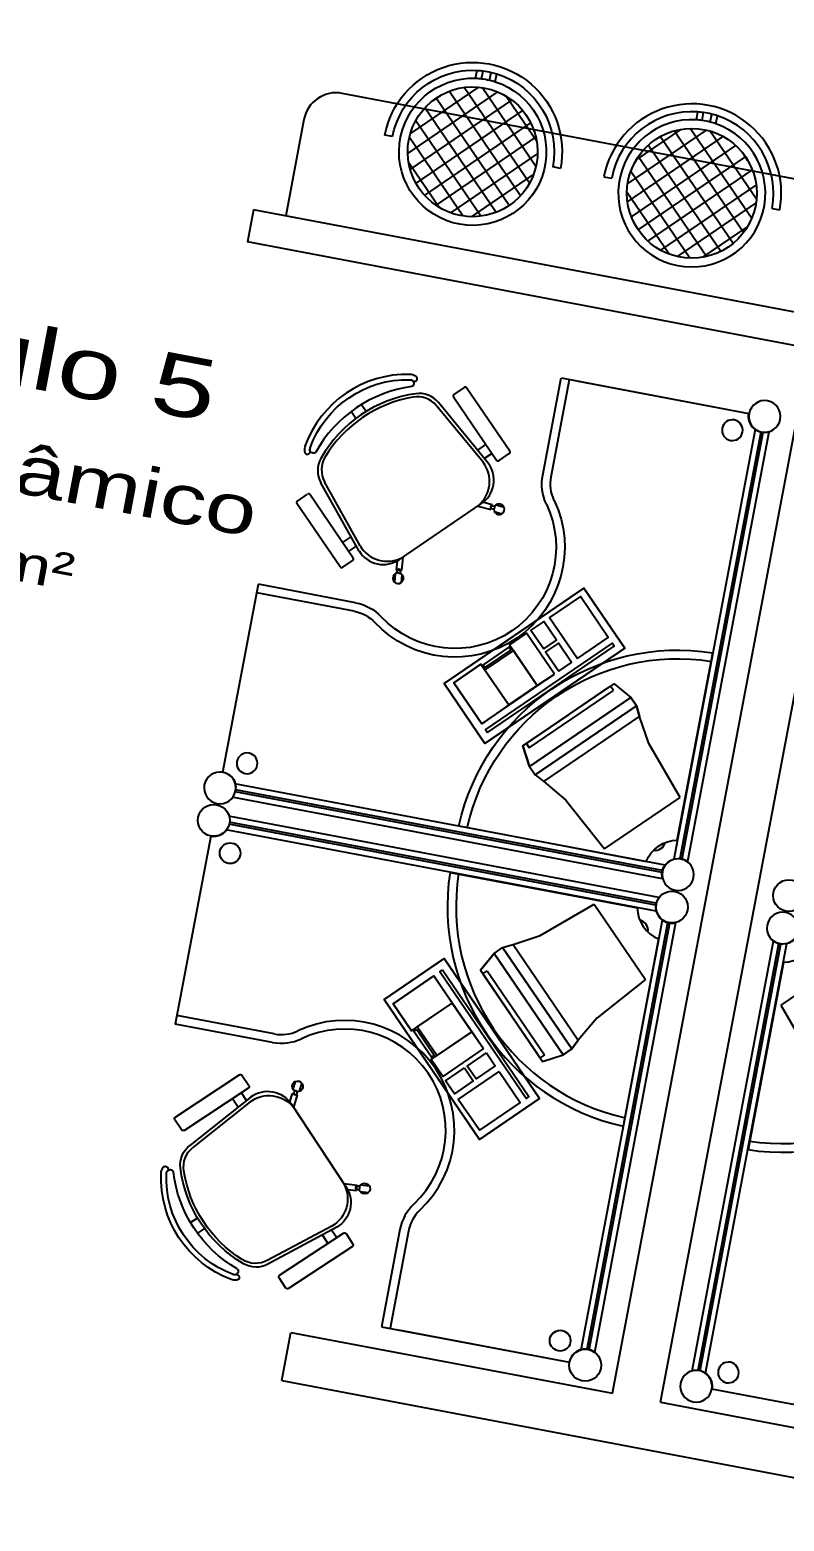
# Model space of a CAD drawing. Header units: inches. Extents: x -18604 to 2753, y -9056 to 3482.
# Drawn here: x -12101 to -11870.4, y -3205.9 to -2750.1 of the extents above; entities that cross this region are included whole.
import ezdxf
from ezdxf.enums import TextEntityAlignment as Align

# ---------------------------------------------------------------- set-up
doc = ezdxf.new("R2010")
doc.units = ezdxf.units.IN
for name, color, linetype in [('ESPECARQ', 2, 'Continuous'), ('MOVEIS', 2, 'Continuous'), ('Parede', 6, 'Continuous'), ('Parede Baixo', 4, 'Continuous'), ('TEXTO', 2, 'Continuous')]:
    doc.layers.add(name, color=color, linetype=linetype)
doc.styles.add('REGUA100', font='GOTHIC.TTF', dxfattribs={"width": 1.4})
doc.styles.add('REGUA60', font='GOTHIC.TTF', dxfattribs={"width": 1.4})

# ---------------------------------------------------------------- blocks, each defined once
blk = doc.blocks.new('INDUNI1')
at = {"color": 0, "style": 'REGUA100', "width": 1.4, "flags": 8}
for tag, p in [('NOME1', (0, 0)), ('NOME2', (0, -4.286))]:
    blk.add_attdef(tag, text='', height=2.5, dxfattribs=at).set_placement(p, align=Align.CENTER)
at = {"layer": 'ESPECARQ', "style": 'REGUA60', "width": 1.4}
blk.add_attdef('AREA', text='', height=1.5, dxfattribs=at).set_placement((0, -7.813), align=Align.CENTER)
at = {"layer": 'ESPECARQ', "style": 'REGUA60', "width": 1.4, "flags": 8}
for tag, p in [('PISO', (0, -10.313)), ('REVPAR', (0, -12.813)), ('PEDIR', (0, -15.313))]:
    blk.add_attdef(tag, text='', height=1.5, dxfattribs=at).set_placement(p, align=Align.CENTER)
blk = doc.blocks.new('*X9')
at = {"color": 0}
for p, q in [((6.9425, 8.5689), (7.1715, 8.7978)), ((6.9533, 8.5089), (7.2314, 8.7871)), ((6.9555, 8.6526), (7.0878, 8.7848)), ((6.9758, 8.4608), (7.2796, 8.7645)), ((7.3601, 8.4791), (7.0644, 8.7748)), ((7.3784, 8.5315), (7.1168, 8.7931)), ((7.3823, 8.5983), (7.1836, 8.797)), ((7.0072, 8.4214), (7.319, 8.7332)), ((7.3321, 8.4364), (7.0216, 8.7468)), ((7.3295, 8.7218), (7.3071, 8.7442)), ((7.2514, 8.3757), (6.9609, 8.6661)), ((7.2959, 8.4018), (6.9871, 8.7107)), ((7.0467, 8.3902), (7.3502, 8.6937)), ((7.1966, 8.3597), (6.945, 8.6114)), ((7.095, 8.3678), (7.3726, 8.6454)), ((7.1551, 8.3572), (7.3831, 8.5852)), ((7.1253, 8.3603), (6.9456, 8.5401)), ((7.2395, 8.3708), (7.3695, 8.5009))]:
    blk.add_line(p, q, dxfattribs=at)

msp = doc.modelspace()

# ---------------------------------------------------------------- linework, layer by layer
at = {"layer": 'MOVEIS'}
for p, q in [((-11964.75, -2764.89, 63.44), (-11964.25, -2762.48, 63.44)), ((-11962.95, -2765.04, 63.44), (-11962.45, -2762.64, 63.44)), ((-11960.47, -2765.48, 63.44), (-11959.97, -2763.09, 63.44)), ((-11958.73, -2765.97, 63.44), (-11958.23, -2763.57, 63.44)), ((-11853.24, -2798.32, 63.44), (-12005.53, -2769.51, 63.44)), ((-11897.28, -2777.59, 63.44), (-11896.87, -2775.18, 63.44)), ((-11895.49, -2777.77, 63.44), (-11895.07, -2775.37, 63.44)), ((-11893.02, -2778.27, 63.44), (-11892.6, -2775.86, 63.44)), ((-12017.22, -2777.47, 63.44), (-12022.8, -2806.95, 63.44)), ((-11891.28, -2778.79, 63.44), (-11890.86, -2776.36, 63.44)), ((-11990.15, -2782.74, 63.44), (-11992.51, -2782.29, 63.44)), ((-11938.79, -2792.46, 63.44), (-11941.15, -2792.01, 63.44)), ((-11925.52, -2794.97, 63.44), (-11923.16, -2795.41, 63.44)), ((-11874.16, -2804.68, 63.44), (-11871.8, -2805.13, 63.44)), ((-11944.25, -2886.19, 63.44), (-11938.63, -2856.49, 63.44)), ((-11941.66, -2886.68, 63.44), (-11936.04, -2856.98, 63.44)), ((-11938.63, -2856.49, 63.44), (-11881.22, -2867.35, 63.44)), ((-11933.44, -2857.47, 63.44), (-11881.22, -2867.35, 63.44)), ((-11971.55, -2862.26, 63.64), (-11958.36, -2881.61, 63.64)), ((-11968.26, -2859.36, 63.64), (-11971.41, -2861.5, 63.64)), ((-11954.31, -2878.84, 63.64), (-11967.5, -2859.5, 63.64)), ((-12001.4, -2868.89, 63.64), (-12002.84, -2866.78, 63.64)), ((-11998.25, -2866.75, 63.64), (-11999.69, -2864.63, 63.64)), ((-11962.49, -2882.23, 63.64), (-11976.75, -2864.98, 63.64)), ((-11960.93, -2882.49, 63.64), (-11976.11, -2864.01, 63.64)), ((-11879.3, -2872.22, 63.44), (-11904.14, -3003.54, 63.44)), ((-11877.62, -2873.01, 63.44), (-11902.29, -3003.41, 63.44)), ((-11877, -2873.13, 63.44), (-11901.67, -3003.53, 63.44)), ((-11875.15, -2873.01, 63.44), (-11899.99, -3004.32, 63.44)), ((-11964.09, -2878.52, 63.64), (-11961.61, -2876.83, 63.64)), ((-11962.13, -2881.14, 63.64), (-11959.77, -2879.53, 63.64)), ((-11957.6, -2881.75, 63.64), (-11954.45, -2879.6, 63.64)), ((-12000.38, -2909.38, 63.64), (-12012.03, -2888.5, 63.64)), ((-12000.05, -2907.84, 63.64), (-12010.9, -2888.26, 63.64)), ((-12019.24, -2894.11, 63.64), (-12016.09, -2891.97, 63.64)), ((-12015.33, -2892.11, 63.64), (-12002.14, -2911.46, 63.64)), ((-12006.19, -2914.22, 63.64), (-12019.38, -2894.87, 63.64)), ((-11988.06, -2912, 63.64), (-11963, -2894.91, 63.64)), ((-11964.05, -2895.63, 63.64), (-11960.14, -2896.74, 63.64)), ((-11962.29, -2894.43, 63.64), (-11959.69, -2895.17, 63.64)), ((-11960.09, -2896.54, 63.64), (-11960.14, -2896.74, 63.64)), ((-11959.69, -2895.17, 63.64), (-11959.75, -2895.37, 63.64)), ((-11959.05, -2897.28, 63.64), (-11956.61, -2897.98, 63.64)), ((-11958.49, -2895.31, 63.64), (-11956.04, -2896, 63.64)), ((-12002.92, -2905, 63.64), (-12005.39, -2906.68, 63.64)), ((-12001.2, -2907.78, 63.64), (-12003.55, -2909.38, 63.64)), ((-12002.28, -2912.21, 63.64), (-12005.43, -2914.36, 63.64)), ((-11988.77, -2912.48, 63.64), (-11989.03, -2915.17, 63.64)), ((-11987.01, -2911.28, 63.64), (-11987.4, -2915.32, 63.64)), ((-11989.34, -2916.34, 63.64), (-11989.58, -2918.87, 63.64)), ((-11989.03, -2915.17, 63.64), (-11988.82, -2915.19, 63.64)), ((-11987.61, -2915.3, 63.64), (-11987.4, -2915.32, 63.64)), ((-11987.29, -2916.54, 63.64), (-11987.54, -2919.07, 63.64)), ((-12042, -2976.97, 63.44), (-12031.14, -2919.56, 63.44)), ((-12001.43, -2925.18, 63.44), (-12031.14, -2919.56, 63.44)), ((-11974.4, -2949.87, 63.44), (-11931.66, -2920.73, 63.44)), ((-11974.4, -2949.87, 65.55), (-11931.66, -2920.73, 65.55)), ((-11931.66, -2920.73, 65.55), (-11931.66, -2920.73, 63.44)), ((-11931.66, -2920.73, 65.55), (-11919.18, -2939.05, 65.55)), ((-12001.92, -2927.77, 63.44), (-12031.63, -2922.15, 63.44)), ((-11932.74, -2923.27, 65.55), (-11942.2, -2929.72, 65.55)), ((-11924.2, -2935.79, 65.55), (-11932.74, -2923.27, 65.55)), ((-11942.2, -2929.72, 65.55), (-11933.66, -2942.24, 65.55)), ((-11949.18, -2934.48, 65.55), (-11954.41, -2938.05, 65.55)), ((-11940.64, -2947, 65.55), (-11949.18, -2934.48, 65.55)), ((-11943.94, -2930.91, 65.55), (-11947.87, -2933.59, 65.55)), ((-11947.87, -2933.59, 65.55), (-11943.95, -2939.33, 65.55)), ((-11940.03, -2936.66, 65.55), (-11943.94, -2930.91, 65.55)), ((-11954.55, -2938.78, 65.55), (-11962.4, -2944.13, 65.55)), ((-11953.22, -2939.79, 65.55), (-11961.94, -2945.74, 65.55)), ((-11919.18, -2939.05, 65.55), (-11961.91, -2968.19, 65.55)), ((-11961.8, -2945, 65.55), (-11953.96, -2939.65, 65.55)), ((-11923, -2937.55, 65.55), (-11961.7, -2963.94, 65.55)), ((-11961.11, -2964.81, 65.55), (-11922.41, -2938.42, 65.55)), ((-11953.96, -2939.65, 65.55), (-11954.55, -2938.78, 65.55)), ((-11954.41, -2938.05, 65.55), (-11953.22, -2939.79, 65.55)), ((-11943.95, -2939.33, 65.55), (-11940.03, -2936.66, 65.55)), ((-11939.43, -2937.53, 65.55), (-11943.36, -2940.21, 65.55)), ((-11935.41, -2943.43, 65.55), (-11939.43, -2937.53, 65.55)), ((-11933.66, -2942.24, 65.55), (-11924.2, -2935.79, 65.55)), ((-11922.41, -2938.42, 65.55), (-11923, -2937.55, 65.55)), ((-11963.13, -2943.99, 65.55), (-11971.44, -2949.66, 65.55)), ((-11961.94, -2945.74, 65.55), (-11963.13, -2943.99, 65.55)), ((-11962.4, -2944.13, 65.55), (-11961.8, -2945, 65.55)), ((-11943.36, -2940.21, 65.55), (-11939.33, -2946.11, 65.55)), ((-11939.33, -2946.11, 65.55), (-11935.41, -2943.43, 65.55)), ((-11903.1, -2997.73, 63.44), (-11892.27, -2940.49, 63.44)), ((-11962.9, -2962.18, 65.55), (-11940.64, -2947, 65.55)), ((-11974.4, -2949.87, 65.55), (-11974.4, -2949.87, 63.44)), ((-11961.91, -2968.19, 65.55), (-11974.4, -2949.87, 65.55)), ((-11971.44, -2949.66, 65.55), (-11962.9, -2962.18, 65.55)), ((-11949.24, -2968.2, 65.55), (-11923.54, -2950.68, 65.55)), ((-11948.35, -2969.51, 65.55), (-11922.65, -2951.99, 65.55)), ((-11939.24, -2961.38, 70.83), (-11924.63, -2951.42, 70.83)), ((-11936.39, -2959.44, 65.55), (-11922.44, -2949.93, 65.55)), ((-11922.65, -2951.99, 65.55), (-11923.54, -2950.68, 65.55)), ((-11922.44, -2949.93, 65.55), (-11917.34, -2954.12, 65.55)), ((-11948.31, -2975.23, 65.55), (-11917.34, -2954.12, 65.55)), ((-11917.34, -2954.12, 65.55), (-11948.31, -2975.23, 65.55)), ((-11946.52, -2977.84, 64.49), (-11915.56, -2956.73, 64.49)), ((-11946.52, -2977.84, 65.55), (-11915.56, -2956.73, 65.55)), ((-11915.56, -2956.73, 64.49), (-11917.34, -2954.12, 65.55)), ((-11917.34, -2954.12, 65.55), (-11915.56, -2956.73, 65.55)), ((-11915.56, -2956.73, 64.49), (-11914.65, -2959.95, 64.49)), ((-11914.65, -2959.95, 64.49), (-11915.56, -2956.73, 64.49)), ((-11936.39, -2959.44, 65.55), (-11950.35, -2968.95, 65.55)), ((-11911.85, -2968.26, 62.38), (-11914.65, -2959.95, 64.49)), ((-11961.7, -2963.94, 65.55), (-11961.11, -2964.81, 65.55)), ((-11933.7, -2965.27, 65.55), (-11948.31, -2975.23, 65.55)), ((-11950.35, -2968.95, 65.55), (-11948.31, -2975.23, 65.55)), ((-11949.24, -2968.2, 65.55), (-11949.24, -2968.2, 65.55)), ((-11949.24, -2968.2, 65.55), (-11949.24, -2968.2, 65.55)), ((-11949.24, -2968.2, 65.55), (-11948.35, -2969.51, 65.55)), ((-11902.28, -2984.73, 62.38), (-11911.85, -2968.26, 62.38)), ((-11948.31, -2975.23, 65.55), (-11946.52, -2977.84, 64.49)), ((-11948.31, -2975.23, 65.55), (-11946.52, -2977.84, 65.55)), ((-11906.85, -3005.38, 63.44), (-12037.84, -2980.6, 63.44)), ((-11946.52, -2977.84, 64.49), (-11943.87, -2979.87, 64.49)), ((-11946.52, -2977.84, 64.49), (-11943.87, -2979.87, 64.49)), ((-11943.87, -2979.87, 64.49), (-11937.15, -2985.51, 62.38)), ((-11907.64, -3009.53, 63.44), (-12038.63, -2984.75, 63.44)), ((-11907.76, -3007.68, 63.44), (-12038.29, -2982.99, 63.44)), ((-11907.65, -3007.06, 63.44), (-12038.18, -2982.36, 63.44)), ((-11937.15, -2985.51, 62.38), (-11925.31, -3000.43, 62.38)), ((-11925.31, -3000.43, 62.38), (-11902.28, -2984.73, 62.38)), ((-11909.64, -3017.61, 63.44), (-12040.17, -2992.91, 63.44)), ((-11909.52, -3016.99, 63.44), (-12040.05, -2992.29, 63.44)), ((-11908.73, -3015.31, 63.44), (-12039.72, -2990.53, 63.44)), ((-11969.87, -2993.41, 63.44), (-11912.64, -3004.23, 63.44)), ((-12045.7, -2996.54, 63.44), (-12056.57, -3053.95, 63.44)), ((-11909.52, -3019.46, 63.44), (-12040.5, -2994.68, 63.44)), ((-11972.56, -3007.59, 63.44), (-11915.32, -3018.42, 63.44)), ((-11944.98, -3026.9, 62.38), (-11928.51, -3017.33, 62.38)), ((-11928.51, -3017.33, 62.38), (-11912.81, -3040.35, 62.38)), ((-11932.51, -3153.48, 63.44), (-11907.67, -3022.17, 63.44)), ((-11930.66, -3153.36, 63.44), (-11905.99, -3022.96, 63.44)), ((-11930.04, -3153.48, 63.44), (-11905.37, -3023.08, 63.44)), ((-11928.36, -3154.27, 63.44), (-11903.52, -3022.96, 63.44)), ((-11959.12, -3032.39, 65.55), (-11956.5, -3030.6, 64.49)), ((-11959.12, -3032.39, 65.55), (-11956.5, -3030.6, 65.55)), ((-11956.5, -3030.6, 64.49), (-11953.29, -3029.69, 64.49)), ((-11956.5, -3030.6, 64.49), (-11953.29, -3029.69, 64.49)), ((-11956.5, -3030.6, 64.49), (-11935.39, -3061.57, 64.49)), ((-11956.5, -3030.6, 65.55), (-11935.39, -3061.57, 65.55)), ((-11953.29, -3029.69, 64.49), (-11944.98, -3026.9, 62.38)), ((-11908.82, -3027.96, 63.44), (-11919.64, -3085.19, 63.44)), ((-11898.6, -3159.9, 63.44), (-11873.75, -3028.59, 63.44)), ((-11896.75, -3159.78, 63.44), (-11872.08, -3029.38, 63.44)), ((-11896.13, -3159.89, 63.44), (-11871.45, -3029.5, 63.44)), ((-11894.45, -3160.69, 63.44), (-11869.6, -3029.37, 63.44)), ((-11974.36, -3033.97, 65.55), (-11992.67, -3046.46, 65.55)), ((-11945.22, -3076.71, 65.55), (-11974.36, -3033.97, 65.55)), ((-11963.31, -3037.48, 65.55), (-11959.12, -3032.39, 65.55)), ((-11959.12, -3032.39, 65.55), (-11938.01, -3063.35, 65.55)), ((-11938.01, -3063.35, 65.55), (-11959.12, -3032.39, 65.55)), ((-11949.16, -3047, 65.55), (-11959.12, -3032.39, 65.55)), ((-11870.65, -3035.18, 63.44), (-11881.48, -3092.41, 63.44)), ((-11848.44, -3032.48, 62.38), (-11871.46, -3048.17, 62.38)), ((-11990, -3047.74, 65.55), (-11977.48, -3039.2, 65.55)), ((-11977.48, -3039.2, 65.55), (-11962.3, -3061.47, 65.55)), ((-11975.72, -3038, 65.55), (-11974.84, -3037.41, 65.55)), ((-11949.33, -3076.71, 65.55), (-11975.72, -3038, 65.55)), ((-11974.84, -3037.41, 65.55), (-11948.46, -3076.11, 65.55)), ((-11953.8, -3051.44, 65.55), (-11963.31, -3037.48, 65.55)), ((-11962.56, -3038.58, 65.55), (-11961.25, -3037.69, 65.55)), ((-11962.56, -3038.58, 65.55), (-11962.56, -3038.58, 65.55)), ((-11962.56, -3038.58, 65.55), (-11962.56, -3038.58, 65.55)), ((-11962.56, -3038.58, 65.55), (-11945.04, -3064.29, 65.55)), ((-11961.25, -3037.69, 65.55), (-11943.73, -3063.4, 65.55)), ((-11912.81, -3040.35, 62.38), (-11927.73, -3052.19, 62.38)), ((-11992.67, -3046.46, 65.55), (-11992.67, -3046.46, 63.44)), ((-11992.67, -3046.46, 63.44), (-11963.54, -3089.2, 63.44)), ((-11992.67, -3046.46, 65.55), (-11963.54, -3089.2, 65.55)), ((-11984.33, -3056.05, 65.55), (-11990, -3047.74, 65.55)), ((-11955.74, -3048.59, 70.83), (-11945.78, -3063.2, 70.83)), ((-11871.46, -3048.17, 62.38), (-11861.89, -3064.65, 62.38)), ((-12026.37, -3056.98, 63.44), (-12056.07, -3051.36, 63.44)), ((-11953.8, -3051.44, 65.55), (-11944.28, -3065.39, 65.55)), ((-11927.73, -3052.19, 62.38), (-11933.37, -3058.91, 64.49)), ((-12026.86, -3059.57, 63.44), (-12056.57, -3053.95, 63.44)), ((-11982.59, -3054.86, 65.55), (-11984.33, -3056.05, 65.55)), ((-11983.6, -3056.19, 65.55), (-11982.73, -3055.59, 65.55)), ((-11978.25, -3064.04, 65.55), (-11983.6, -3056.19, 65.55)), ((-11982.73, -3055.59, 65.55), (-11977.38, -3063.44, 65.55)), ((-11976.64, -3063.58, 65.55), (-11982.59, -3054.86, 65.55)), ((-11962.3, -3061.47, 65.55), (-11974.82, -3070, 65.55)), ((-11967.31, -3066.8, 65.55), (-11961.41, -3062.77, 65.55)), ((-11961.41, -3062.77, 65.55), (-11958.73, -3066.7, 65.55)), ((-11935.39, -3061.57, 64.49), (-11938.01, -3063.35, 65.55)), ((-11938.01, -3063.35, 65.55), (-11935.39, -3061.57, 65.55)), ((-11935.39, -3061.57, 64.49), (-11933.37, -3058.91, 64.49)), ((-11933.37, -3058.91, 64.49), (-11935.39, -3061.57, 64.49)), ((-11978.39, -3064.77, 65.55), (-11976.64, -3063.58, 65.55)), ((-11974.82, -3070, 65.55), (-11978.39, -3064.77, 65.55)), ((-11977.38, -3063.44, 65.55), (-11978.25, -3064.04, 65.55)), ((-11973.93, -3071.31, 65.55), (-11968.18, -3067.39, 65.55)), ((-11968.18, -3067.39, 65.55), (-11965.5, -3071.32, 65.55)), ((-11964.63, -3070.72, 65.55), (-11967.31, -3066.8, 65.55)), ((-11958.73, -3066.7, 65.55), (-11964.63, -3070.72, 65.55)), ((-11943.73, -3063.4, 65.55), (-11945.04, -3064.29, 65.55)), ((-11944.28, -3065.39, 65.55), (-11938.01, -3063.35, 65.55)), ((-12036.95, -3069.5, 63.64), (-12056.5, -3082.37, 63.64)), ((-12034.1, -3072.84, 63.64), (-12036.19, -3069.65, 63.64)), ((-12020.55, -3073.94, 63.64), (-12019.82, -3071.51, 63.64)), ((-12018.59, -3074.54, 63.64), (-12017.85, -3072.1, 63.64)), ((-11971.25, -3075.24, 65.55), (-11973.93, -3071.31, 65.55)), ((-11965.5, -3071.32, 65.55), (-11971.25, -3075.24, 65.55)), ((-11970.06, -3076.98, 65.55), (-11957.54, -3068.44, 65.55)), ((-11957.54, -3068.44, 65.55), (-11951.09, -3077.91, 65.55)), ((-12053.81, -3086.46, 63.64), (-12034.25, -3073.59, 63.64)), ((-12033.41, -3076.18, 63.64), (-12052.13, -3091.05, 63.64)), ((-12034.78, -3077.35, 63.64), (-12036.35, -3074.97, 63.64)), ((-12021.5, -3077.73, 63.64), (-12020.71, -3075.15, 63.64)), ((-12020.71, -3075.15, 63.64), (-12020.52, -3075.21, 63.64)), ((-12020.33, -3079.51, 63.64), (-12019.15, -3075.62, 63.64)), ((-12019.35, -3075.56, 63.64), (-12019.15, -3075.62, 63.64)), ((-11948.46, -3076.11, 65.55), (-11949.33, -3076.71, 65.55)), ((-12033.7, -3077.73, 63.64), (-12051.18, -3091.71, 63.64)), ((-12037.43, -3079.27, 63.64), (-12039.08, -3076.77, 63.64)), ((-12021.02, -3078.44, 63.64), (-12004.35, -3103.78, 63.64)), ((-11963.61, -3086.44, 65.55), (-11970.06, -3076.98, 65.55)), ((-11951.09, -3077.91, 65.55), (-11963.61, -3086.44, 65.55)), ((-11963.54, -3089.2, 65.55), (-11945.22, -3076.71, 65.55)), ((-12056.66, -3083.13, 63.64), (-12054.56, -3086.31, 63.64)), ((-11963.54, -3089.2, 65.55), (-11963.54, -3089.2, 63.44)), ((-12005.04, -3102.72, 63.64), (-12001.01, -3103.18, 63.64)), ((-12001.03, -3103.39, 63.64), (-12001.01, -3103.18, 63.64)), ((-11999.79, -3103.09, 63.64), (-11997.27, -3103.38, 63.64)), ((-12003.88, -3104.5, 63.64), (-12001.2, -3104.8, 63.64)), ((-12001.2, -3104.8, 63.64), (-12001.17, -3104.6, 63.64)), ((-12000.03, -3105.13, 63.64), (-11997.5, -3105.42, 63.64)), ((-12049.76, -3113.24, 63.64), (-12051.9, -3114.64, 63.64)), ((-12047.67, -3116.42, 63.64), (-12049.8, -3117.83, 63.64)), ((-12008.7, -3115.71, 63.64), (-12028.45, -3126.23, 63.64)), ((-12007.16, -3116.06, 63.64), (-12028.23, -3127.37, 63.64)), ((-12008.78, -3116.85, 63.64), (-12007.22, -3119.23, 63.64)), ((-11987.87, -3116.75, 63.44), (-11993.49, -3146.46, 63.44)), ((-11985.28, -3117.24, 63.44), (-11990.9, -3146.95, 63.44)), ((-12024.68, -3130.73, 63.64), (-12005.12, -3117.85, 63.64)), ((-12002.43, -3121.95, 63.64), (-12021.98, -3134.82, 63.64)), ((-12011.59, -3118.53, 63.64), (-12009.94, -3121.03, 63.64)), ((-12004.37, -3118.01, 63.64), (-12002.27, -3121.19, 63.64)), ((-12022.74, -3134.66, 63.64), (-12024.83, -3131.48, 63.64)), ((-11993.49, -3146.46, 63.44), (-11936.08, -3157.32, 63.44)), ((-11988.31, -3147.44, 63.44), (-11936.08, -3157.32, 63.44)), ((-11840.3, -3175.44, 63.44), (-11892.52, -3165.56, 63.44)), ((-11835.12, -3176.42, 63.44), (-11892.52, -3165.56, 63.44))]:
    msp.add_line(p, q, dxfattribs=at)
at = {"layer": 'MOVEIS', "extrusion": (-0.563328, 0.826234, 0)}
for p, q in [((-11915.56, -2956.73, 65.55), (-11915.56, -2956.73, 64.49)), ((-11946.52, -2977.84, 65.55), (-11946.52, -2977.84, 64.49))]:
    msp.add_line(p, q, dxfattribs=at)
at = {"layer": 'MOVEIS', "extrusion": (-0.826234, -0.563328, 0)}
for p, q in [((-11956.5, -3030.6, 65.55), (-11956.5, -3030.6, 64.49)), ((-11935.39, -3061.57, 65.55), (-11935.39, -3061.57, 64.49))]:
    msp.add_line(p, q, dxfattribs=at)
at = {"layer": 'MOVEIS', "elevation": 63.64}
msp.add_lwpolyline([(-11984.24, -2859.15, 0.237888), (-12013.59, -2879.16, -0.605717), (-12015.42, -2878.55, -0.122717), (-12015.36, -2877.89, -0.323529), (-11984.77, -2857.04, -0.122717), (-11984.14, -2857.22, -0.605717)], format="xyb", close=True, dxfattribs=at)
msp.add_lwpolyline([(-12015.36, -2877.89, -0.323529), (-11984.77, -2857.04, -0.122717), (-11984.14, -2857.22, -0.605717), (-11984.24, -2859.15, 0.237888), (-12013.59, -2879.16, -0.605717), (-12015.42, -2878.55)], format="xyb", dxfattribs=at)
at = {"layer": 'MOVEIS'}
for centre, radius in [((-11898.66, -2800.05, 63.44), 19.84), ((-11959.49, -2896.08, 63.64), 0.545), ((-11988.26, -2915.69, 63.64), 0.545), ((-12044.79, -2991.72, 63.44), 4.86), ((-12039.8, -3001.74, 63.44), 3.17), ((-11868.98, -3014.7, 63.44), 4.86), ((-11904.77, -3018.21, 63.44), 4.86), ((-11938.92, -3150.72, 63.44), 3.17), ((-11931.26, -3158.23, 63.44), 4.86)]:
    msp.add_circle(centre, radius, dxfattribs=at)
for centre, radius, start, end in [((-12007.39, -2779.33, 63.44), 10, 79.2862, 169.2862), ((-11898.66, -2800.05, 63.44), 27.34, 349.2862, 169.2862), ((-11898.66, -2800.05, 63.44), 24.94, 85.8805, 169.2862), ((-11898.66, -2800.05, 63.44), 24.94, 81.7361, 85.8805), ((-11898.66, -2800.05, 63.44), 24.94, 75.9486, 81.7361), ((-11898.66, -2800.05, 63.44), 24.94, 71.7859, 75.9486), ((-11898.66, -2800.05, 63.44), 22.5, 86.4885, 70.8568), ((-11898.66, -2800.05, 63.44), 22.5, 81.893, 86.4885), ((-11898.66, -2800.05, 63.44), 22.5, 75.4774, 81.893), ((-11898.66, -2800.05, 63.44), 22.5, 70.8568, 75.4774), ((-11898.66, -2800.05, 63.44), 24.94, 349.2862, 71.7859), ((-11985.64, -2888.63, 63.64), 33.24, 88.41, 160.1625), ((-11984.83, -2858.4, 63.64), 2.99, 59.4317, 87.7434), ((-11983.46, -2856.66, 63.64), 0.852, 244.0971, 79.6118), ((-11977.63, -2900.37, 63.64), 39.44, 97.891, 150.6815), ((-11977.09, -2901.17, 63.64), 39.44, 100.0223, 148.5502), ((-11982.62, -2869.84, 63.64), 7.62, 39.5861, 100.0223), ((-11982, -2868.85, 63.64), 7.62, 39.4075, 97.891), ((-11971.1, -2861.95, 63.64), 0.545, 124.2862, 214.2862), ((-11967.95, -2859.81, 63.64), 0.545, 34.2862, 124.2862), ((-12014.07, -2878.33, 63.64), 2.99, 160.8291, 189.1408), ((-12016.2, -2878.97, 63.64), 0.852, 168.9607, 4.4754), ((-12014.07, -2878.33, 63.64), 1.36, 161.1561, 189.1408), ((-12004.23, -2884.57, 63.64), 7.62, 148.5502, 208.9864), ((-11954.76, -2879.15, 63.64), 0.545, 304.2862, 34.2862), ((-12005.38, -2884.79, 63.64), 7.62, 150.6815, 209.165), ((-11970.15, -2888.12, 63.64), 9.66, 309.8787, 37.5385), ((-11967.9, -2887.71, 63.64), 8.71, 304.2862, 36.8555), ((-11957.91, -2881.3, 63.64), 0.545, 214.2862, 304.2862), ((-12018.93, -2894.56, 63.64), 0.545, 124.2862, 214.2862), ((-12015.78, -2892.42, 63.64), 0.545, 34.2862, 124.2862), ((-11959.39, -2896.1, 63.64), 0.817, 115.9268, 212.3062), ((-11957.55, -2896.64, 63.64), 1.63, 175.7499, 151.5701), ((-11991.77, -2902.86, 63.64), 9.66, 211.034, 298.6938), ((-12002.59, -2911.76, 63.64), 0.545, 304.2862, 34.2862), ((-11992.97, -2904.8, 63.64), 8.71, 211.717, 304.2862), ((-12005.74, -2913.91, 63.64), 0.545, 214.2862, 304.2862), ((-11988.44, -2917.71, 63.64), 1.63, 97.0024, 72.8226), ((-11988.27, -2915.79, 63.64), 0.817, 36.2663, 132.6457), ((-12044.79, -2991.72, 63.44), 4.91, 259.2862, 336.8676), ((-11904.77, -3018.21, 63.44), 68.61, 171.0936, 257.4789), ((-11904.77, -3018.21, 63.44), 65.97, 171.0936, 257.4789), ((-11904.77, -3018.21, 63.44), 4.91, 143.8119, 284.7606), ((-11904.77, -3018.21, 63.44), 10.56, 181.1157, 247.4567), ((-11915.19, -3025.32, 63.44), 3.14, 350.8791, 77.6934), ((-12004.8, -3086.41, 63.44), 33.57, 313.3118, 115.2607), ((-12024.17, -3045.36, 63.44), 14.46, 259.2862, 295.2607), ((-12024.17, -3045.36, 63.44), 11.82, 259.2862, 295.2607), ((-12004.8, -3086.41, 63.44), 30.93, 313.3118, 115.2607), ((-11973.66, -3119.44, 63.44), 14.46, 133.3118, 169.2862), ((-11973.66, -3119.44, 63.44), 11.82, 133.3118, 169.2862), ((-11931.26, -3158.23, 63.44), 4.91, 53.8119, 169.2862)]:
    msp.add_arc(centre, radius, start, end, dxfattribs=at)
at = {"layer": 'MOVEIS', "extrusion": (0, 0, -1)}
for centre, major_axis, start_param, end_param in [((-11965.65, -2787.37, 63.44), (19.33, 19.33), 4.113981, 7.255574), ((-11965.65, -2787.37, 63.44), (17.63, 17.63), 4.113981, 5.553871), ((-11965.65, -2787.37, 63.44), (15.91, 15.91), -0.472705, 5.537656), ((-11965.65, -2787.37, 63.44), (14.03, 14.03), 4.113981, 10.397166), ((-11965.65, -2787.37, 63.44), (15.91, 15.91), -0.745529, -0.664885), ((-11965.65, -2787.37, 63.44), (17.63, 17.63), -0.729314, -0.656662), ((-11965.65, -2787.37, 63.44), (15.91, 15.91), -0.664885, -0.552912), ((-11965.65, -2787.37, 63.44), (-17.63, 17.63), 0.914135, 1.015147), ((-11965.65, -2787.37, 63.44), (-15.91, 15.91), 1.017884, 1.098091), ((-11965.65, -2787.37, 63.44), (17.63, 17.63), -0.55565, -0.483317), ((-11965.65, -2787.37, 63.44), (-17.63, 17.63), 1.08748, 2.543185), ((-11876.4, -2868.26, 63.44), (3.43, 3.43), 0.9723884096691151, 7.255573716848701), ((-11886.27, -2872.45, 63.44), (2.24, 2.24), 0.9723884096690423, 7.255573716848629), ((-11876.4, -2868.26, 63.44), (3.47, 3.47), 2.098573, 4.113981), ((-11930.04, -2888.88, 63.44), (10.23, 10.23), 3.486108, 4.113981), ((-11930.04, -2888.88, 63.44), (8.36, 8.36), 3.486108, 4.113981), ((-11971.09, -2908.25, 63.44), (23.74, 23.74), 0.344515, 3.171058), ((-11971.09, -2908.25, 63.44), (21.87, 21.87), 0.344515, 3.171058), ((-12004.12, -2939.39, 63.44), (10.23, 10.23), -0.598408, 0.029465), ((-12004.12, -2939.39, 63.44), (8.36, 8.36), -0.598408, 0.029465), ((-11902.89, -3008.28, 63.44), (48.52, 48.52), 4.145525, 5.653234), ((-11902.89, -3008.28, 63.44), (46.65, 46.65), 4.145525, 5.653234), ((-12034.6, -2974.28, 63.44), (2.24, 2.24), 0.9723884096690423, 7.255573716848629), ((-12042.91, -2981.79, 63.44), (3.43, 3.43), 0.9723884096690467, 7.255573716848633), ((-12042.91, -2981.79, 63.44), (3.47, 3.47), -0.598408, 0.755642), ((-11902.89, -3008.28, 63.44), (7.46, 7.46), 4.320445, 5.478314), ((-11910, -2997.86, 63.44), (2.22, 2.22), 1.000189, 2.515384), ((-11902.89, -3008.28, 63.44), (3.47, 3.47), 3.669369, 6.129389), ((-11902.89, -3008.28, 63.44), (3.43, 3.43), 0.9723884096691151, 7.255573716848701), ((-11870.86, -3024.63, 63.44), (3.43, 3.43), 4.113981, 10.397166), ((-11870.86, -3024.63, 63.44), (3.47, 3.47), 0.527777, 2.987797), ((-11870.86, -3024.63, 63.44), (7.46, 7.46), 1.178852, 2.336721), ((-11870.86, -3024.63, 63.44), (48.52, 48.52), 1.003932, 2.511641), ((-11870.86, -3024.63, 63.44), (46.65, 46.65), 1.003932, 2.511641), ((-12036.65, -3069.95, 63.64), (-0.385, 0.385), 0.203279, 1.774075), ((-12019.2, -3073.02, 63.64), (-1.16, 1.16), 4.439474, 10.300644), ((-12034.55, -3073.14, 63.64), (-0.385, 0.385), 1.774075, 3.344871), ((-12027.94, -3085.48, 63.64), (-6.83, 6.83), 0.146517, 1.676468), ((-12028.3, -3083.23, 63.64), (-6.16, 6.16), 0.158437, 1.774075), ((-12019.78, -3074.86, 63.64), (-0.578, 0.578), 3.379431, 5.061568), ((-12019.8, -3074.95, 63.64), (-0.385, 0.385), 3.344871430494219, 9.628056737673806), ((-12056.21, -3082.83, 63.64), (-0.385, 0.385), 4.915668, 6.486464), ((-12054.11, -3086.01, 63.64), (-0.385, 0.385), 3.344871, 4.915668), ((-12047.39, -3097.02, 63.64), (-5.39, 5.39), 5.376353, 6.397081), ((-12046.41, -3097.66, 63.64), (-5.39, 5.39), 5.339153, 6.393963), ((-12057.89, -3099.68, 63.64), (-2.12, 2.12), 5.553461, 6.047593), ((-12059.61, -3098.28, 63.64), (-0.602, 0.602), 5.695384, 9.107759), ((-12057.89, -3099.68, 63.64), (-0.963, 0.963), 5.559169, 6.047593), ((-12057.89, -3099.68, 63.64), (-0.963, 0.963), 5.559169, 6.047593), ((-12058.12, -3099.54, 63.64), (-0.77, 0.77), 6.047593, 8.226043), ((-12058.12, -3099.54, 63.64), (-0.77, 0.77), 6.047593, 8.226043), ((-12017.95, -3094.58, 63.64), (-27.89, 27.89), 4.448573, 5.382763), ((-12017.95, -3094.58, 63.64), (-27.89, 27.89), 4.448573, 5.382763), ((-12015.81, -3093.17, 63.64), (-27.89, 27.89), 4.454983, 5.376353), ((-12015, -3092.63, 63.64), (-27.89, 27.89), 4.492183, 5.339153), ((-12027.67, -3100.98, 63.64), (-23.5, 23.5), 4.28951, 5.541826), ((-12027.67, -3100.98, 63.64), (-22.35, 22.35), 4.289865, 5.54147), ((-12027.67, -3100.98, 63.64), (-22.35, 22.35), 4.289865, 5.54147), ((-12013.54, -3107.35, 63.64), (-6.83, 6.83), 1.871682, 3.401634), ((-12011.62, -3108.57, 63.64), (-6.16, 6.16), 1.774075, 3.389713), ((-12000.56, -3104.05, 63.64), (-0.578, 0.578), 4.769768, 6.451905), ((-12000.66, -3104.04, 63.64), (-0.385, 0.385), 3.34487143049461, 9.628056737674196), ((-11998.65, -3104.25, 63.64), (-1.16, 1.16), 5.813877, 11.675047), ((-12004.82, -3118.31, 63.64), (-0.385, 0.385), 0.203279, 1.774075), ((-12002.73, -3121.49, 63.64), (-0.385, 0.385), 1.774075, 3.344871), ((-12032.04, -3119.5, 63.64), (-5.39, 5.39), 3.437372, 4.492183), ((-12038.43, -3129.25, 63.64), (-0.963, 0.963), 3.783743, 4.272167), ((-12038.43, -3129.25, 63.64), (-0.963, 0.963), 3.783743, 4.272167), ((-12038.39, -3129.52, 63.64), (-0.77, 0.77), 1.605292, 3.783743), ((-12038.39, -3129.52, 63.64), (-0.77, 0.77), 1.605292, 3.783743), ((-12037.83, -3131.38, 63.64), (-0.602, 0.602), 0.723577, 4.135951), ((-12031.84, -3120.65, 63.64), (-5.39, 5.39), 3.434254, 4.454983), ((-12024.38, -3131.18, 63.64), (-0.385, 0.385), 4.915668, 6.486464), ((-12038.43, -3129.25, 63.64), (-2.12, 2.12), 3.783743, 4.277874), ((-12022.28, -3134.36, 63.64), (-0.385, 0.385), 3.344871, 4.915668), ((-11887.48, -3160.46, 63.44), (2.24, 2.24), 4.113981, 10.397166), ((-11897.35, -3164.65, 63.44), (3.43, 3.43), 4.113981, 10.397166), ((-11897.35, -3164.65, 63.44), (3.47, 3.47), -1.04302, 0.972388)]:
    msp.add_ellipse(centre, major_axis=major_axis, ratio=1, start_param=start_param, end_param=end_param, dxfattribs=at)
at = {"layer": 'MOVEIS'}
for points in [[(-11931.66, -2920.73, 65.55), (-11931.66, -2920.73, 63.44), (-11974.4, -2949.87, 63.44), (-11974.4, -2949.87, 65.55)], [(-11961.91, -2968.19, 65.55), (-11919.18, -2939.05, 65.55), (-11931.66, -2920.73, 65.55), (-11974.4, -2949.87, 65.55)], [(-11933.66, -2942.24, 65.55), (-11924.2, -2935.79, 65.55), (-11932.74, -2923.27, 65.55), (-11942.2, -2929.72, 65.55)], [(-11940.64, -2947, 65.55), (-11949.18, -2934.48, 65.55), (-11954.41, -2938.05, 65.55), (-11945.93, -2950.49, 65.55)], [(-11943.95, -2939.33, 65.55), (-11940.03, -2936.66, 65.55), (-11943.94, -2930.91, 65.55), (-11947.87, -2933.59, 65.55)], [(-11961.8, -2945, 65.55), (-11953.96, -2939.65, 65.55), (-11954.55, -2938.78, 65.55), (-11962.4, -2944.13, 65.55)], [(-11954.65, -2956.43, 65.55), (-11945.93, -2950.49, 65.55), (-11953.22, -2939.79, 65.55), (-11961.94, -2945.74, 65.55)], [(-11961.11, -2964.81, 65.55), (-11922.41, -2938.42, 65.55), (-11923, -2937.55, 65.55), (-11961.7, -2963.94, 65.55)], [(-11939.33, -2946.11, 65.55), (-11935.41, -2943.43, 65.55), (-11939.43, -2937.53, 65.55), (-11943.36, -2940.21, 65.55)], [(-11962.9, -2962.18, 65.55), (-11971.44, -2949.66, 65.55), (-11963.13, -2943.99, 65.55), (-11954.65, -2956.43, 65.55)], [(-11948.31, -2975.23, 65.55), (-11950.35, -2968.95, 65.55), (-11922.44, -2949.93, 65.55), (-11917.34, -2954.12, 65.55)], [(-11946.52, -2977.84, 65.55), (-11915.56, -2956.73, 65.55), (-11917.34, -2954.12, 65.55), (-11948.31, -2975.23, 65.55)], [(-11943.87, -2979.87, 64.49), (-11914.65, -2959.95, 64.49), (-11915.56, -2956.73, 64.49), (-11946.52, -2977.84, 64.49)], [(-11956.5, -3030.6, 65.55), (-11935.39, -3061.57, 65.55), (-11938.01, -3063.35, 65.55), (-11959.12, -3032.39, 65.55)], [(-11953.29, -3029.69, 64.49), (-11933.37, -3058.91, 64.49), (-11935.39, -3061.57, 64.49), (-11956.5, -3030.6, 64.49)], [(-11974.36, -3033.97, 65.55), (-11945.22, -3076.71, 65.55), (-11963.54, -3089.2, 65.55), (-11992.67, -3046.46, 65.55)], [(-11959.12, -3032.39, 65.55), (-11963.31, -3037.48, 65.55), (-11944.28, -3065.39, 65.55), (-11938.01, -3063.35, 65.55)], [(-11977.48, -3039.2, 65.55), (-11990, -3047.74, 65.55), (-11984.33, -3056.05, 65.55), (-11971.89, -3047.57, 65.55)], [(-11974.84, -3037.41, 65.55), (-11948.46, -3076.11, 65.55), (-11949.33, -3076.71, 65.55), (-11975.72, -3038, 65.55)], [(-11963.54, -3089.2, 65.55), (-11963.54, -3089.2, 63.44), (-11992.67, -3046.46, 63.44), (-11992.67, -3046.46, 65.55)], [(-11971.89, -3047.57, 65.55), (-11965.95, -3056.29, 65.55), (-11976.64, -3063.58, 65.55), (-11982.59, -3054.86, 65.55)], [(-11982.73, -3055.59, 65.55), (-11977.38, -3063.44, 65.55), (-11978.25, -3064.04, 65.55), (-11983.6, -3056.19, 65.55)], [(-11962.3, -3061.47, 65.55), (-11974.82, -3070, 65.55), (-11978.39, -3064.77, 65.55), (-11965.95, -3056.29, 65.55)], [(-11961.41, -3062.77, 65.55), (-11958.73, -3066.7, 65.55), (-11964.63, -3070.72, 65.55), (-11967.31, -3066.8, 65.55)], [(-11968.18, -3067.39, 65.55), (-11965.5, -3071.32, 65.55), (-11971.25, -3075.24, 65.55), (-11973.93, -3071.31, 65.55)], [(-11957.54, -3068.44, 65.55), (-11951.09, -3077.91, 65.55), (-11963.61, -3086.44, 65.55), (-11970.06, -3076.98, 65.55)]]:
    msp.add_3dface(points, dxfattribs=at)
at = {"layer": 'Parede'}
for p, q in [((-12023.99, -3162.93, 63.44), (-12021.21, -3148.19, 63.44)), ((-12021.21, -3148.19, 63.44), (-11922.95, -3166.78, 63.44)), ((-12023.99, -3162.93, 63.44), (-11812.74, -3202.9, 63.44)), ((-11908.21, -3169.57, 63.44), (-11809.95, -3188.16, 63.44))]:
    msp.add_line(p, q, dxfattribs=at)
msp.add_arc((-10812.08, -5815.46, 63.44), 3240.42, 67.24622, 67.24622, dxfattribs=at)
at = {"layer": 'Parede Baixo'}
for p, q in [((-11922.95, -3166.78, 63.44), (-11822.56, -2636.2, 63.44)), ((-11908.21, -3169.57, 63.44), (-11807.82, -2638.99, 63.44)), ((-12032.62, -2805.09, 63.44), (-12034.48, -2814.92, 63.44)), ((-11860.67, -2837.62, 63.44), (-12032.62, -2805.09, 63.44)), ((-11862.53, -2847.45, 63.44), (-12034.48, -2814.92, 63.44))]:
    msp.add_line(p, q, dxfattribs=at)

# ---------------------------------------------------------------- block references
at = {"layer": 'MOVEIS', "extrusion": (0, 0, -1), "xscale": 90.00000000000436, "yscale": 90.00000000000726, "zscale": -89.99999999999989, "rotation": 10.7137519212205}
msp.add_blockref('*X9', (11475.75, -3665.74, -63.44), dxfattribs=at)
at = {"layer": 'MOVEIS', "xscale": 90.00000000001016, "yscale": 90.00000000001069, "zscale": 90.00000000001057, "rotation": 349.2862480787476}
msp.add_blockref('*X9', (-12675.59, -3438.73, 63.44), dxfattribs=at)
at = {"layer": 'TEXTO'}
ref = msp.add_blockref('INDUNI1', (-12116.84, -2856.59), dxfattribs=dict(at, xscale=7.499999999995258, yscale=7.499999999992724, zscale=7.5, rotation=349.2862480787863))
ref.add_attrib('NOME1', 'Módulo 5', dxfattribs={"layer": '0', "color": 0, "height": 18.75, "rotation": 349.2862, "style": 'REGUA100', "width": 1.4, "flags": 8}).set_placement((-12116.84, -2856.59), align=Align.CENTER)
ref.add_attrib('NOME2', 'Piso Cerâmico', dxfattribs={"layer": '0', "color": 0, "height": 15, "rotation": 349.2862, "style": 'REGUA100', "width": 1.4, "flags": 8}).set_placement((-12122.81, -2888.17), align=Align.CENTER)
ref.add_attrib('AREA', 'A: 00 m²', dxfattribs={"layer": 'ESPECARQ', "height": 11.25, "rotation": 349.2862, "style": 'REGUA60', "width": 1.4}).set_placement((-12127.73, -2914.17), align=Align.CENTER)

doc.saveas('drawing.dxf')
